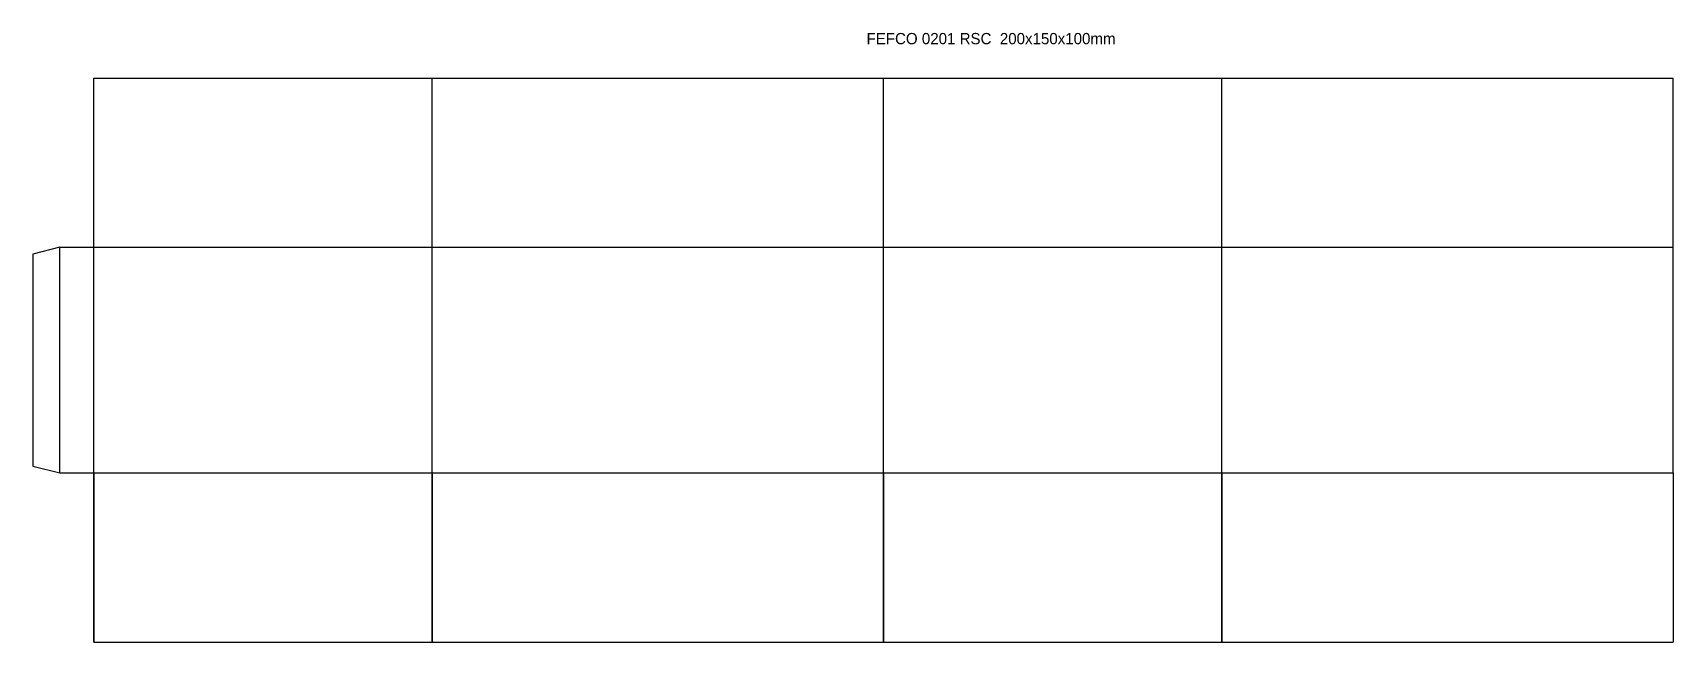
# Model space of a CAD drawing. Header units: metres. Extents: x -12 to 715, y 0 to 270.
import ezdxf

# ---------------------------------------------------------------- set-up
doc = ezdxf.new("R2010")
doc.units = ezdxf.units.M
for name, color, linetype in [('CREASE', 5, 'Continuous'), ('CUT', 1, 'Continuous'), ('DIMENSION', 3, 'Continuous')]:
    doc.layers.add(name, color=color, linetype=linetype)

msp = doc.modelspace()

# ---------------------------------------------------------------- linework, layer by layer
at = {"layer": 'CREASE'}
for p, q in [((15, 0), (15, 250)), ((165, 0), (165, 250)), ((365, 0), (365, 250)), ((515, 0), (515, 250))]:
    msp.add_line(p, q, dxfattribs=at)
at = {"layer": 'CUT'}
for p, q in [((15, 175), (15, 250)), ((15, 250), (165, 250)), ((165, 175), (165, 250)), ((165, 175), (165, 250)), ((165, 250), (365, 250)), ((365, 175), (365, 250)), ((365, 175), (365, 250)), ((365, 250), (515, 250)), ((515, 175), (515, 250)), ((515, 175), (515, 250)), ((515, 250), (715, 250)), ((715, 175), (715, 250)), ((0, 175), (-12, 172)), ((0, 175), (715, 175)), ((0, 75), (0, 175)), ((0, 75), (0, 175)), ((715, 75), (715, 175)), ((-12, 172), (-12, 78)), ((-12, 78), (0, 75)), ((0, 75), (715, 75)), ((15, 75), (15, 0)), ((165, 75), (165, 0)), ((165, 75), (165, 0)), ((365, 75), (365, 0)), ((365, 75), (365, 0)), ((515, 75), (515, 0)), ((515, 75), (515, 0)), ((715, 75), (715, 0)), ((15, 0), (165, 0)), ((165, 0), (365, 0)), ((365, 0), (515, 0)), ((515, 0), (715, 0))]:
    msp.add_line(p, q, dxfattribs=at)

# ---------------------------------------------------------------- texts
at = {"layer": 'DIMENSION'}
msp.add_text('FEFCO 0201 RSC  200x150x100mm', height=5, dxfattribs=at).set_placement((357.5, 265))

doc.saveas('drawing.dxf')
